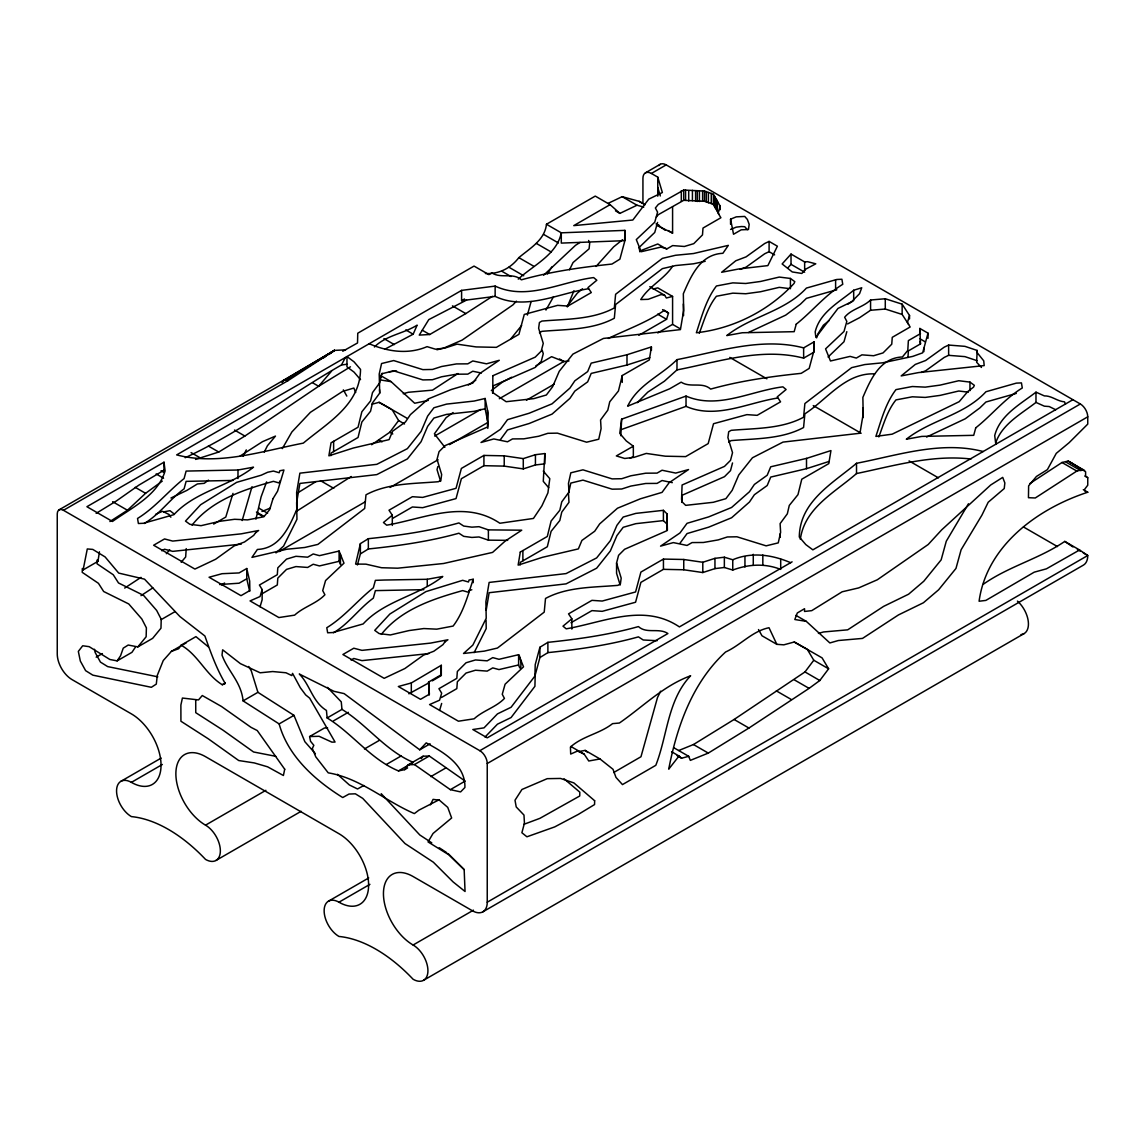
<?xml version="1.0" encoding="UTF-8"?>
<svg xmlns="http://www.w3.org/2000/svg" width="1145" height="1145" viewBox="0 0 1145 1145"><rect width="100%" height="100%" fill="white"/><g stroke="black" fill="none" stroke-linecap="round" stroke-linejoin="round"><path stroke-width="1.5" d="M392.306 525.455L392.306 515.178L388.999 510.212L412.4 496.701L422.662 497.402L456.039 488.314L461.378 468.434L483.92 455.424L504.215 455.839L523.279 458.615L535.431 454.694L544.834 453.563L543.274 481.358L548.698 487.684M485.408 273.526C498.948 274.213 510.67 268.302 518.842 257.639C529.82 248.379 544.805 240.064 546.466 224.263L561.293 232.821L624.912 230.374L624.612 241.738L619.903 259.142L611.945 264.066C581.388 267.257 551.189 271.508 521.39 279.824C513.074 272.252 501.009 278.936 491.906 272.882L488.872 274.643L474.044 266.084L357.755 333.209L357.526 342.97L342.77 351.243M814.124 341.825L813.866 351.014L809.171 368.418L801.199 373.342C770.642 376.533 740.457 380.784 710.644 389.1C702.329 381.528 690.263 388.198 681.175 382.158L669.682 388.785L627.646 406.189C637.937 384.577 660.908 375.746 676.981 359.63C718.244 351.672 761.554 336.902 803.633 347.88L814.124 341.825L814.124 352.087L803.633 358.142C761.554 347.164 718.244 361.934 676.981 369.907L664.372 381.242L647.827 392.105L637.264 402.682M330.948 455.638L331.034 453.091L358.041 437.49L361.849 422.047L370.551 411.241L372.497 402.868L379.725 393.078L379.21 374.086L381.571 363.537L393.694 360.56L422.877 369.635L432.452 369.463L441.584 366.514L456.454 363.924L467.79 363.852L472.785 360.961L486.482 363.824L499.277 360.289L479.855 373.442L472.785 383.117L451.173 389.529L428.23 398.932L410.382 414.647L405.444 421.961L392.635 431.164L389.1 439.623L353.318 448.024L328.873 455.839L331.034 442.814L358.041 427.214L361.849 411.785L370.551 400.965L372.497 392.606L379.725 382.802L381.571 373.814L393.694 370.837L422.877 379.911L432.452 379.725L441.584 376.791L456.454 374.2L467.79 374.129L472.785 371.238L481.344 373.027M520.216 564.914L520.288 562.352L547.31 546.752L551.103 531.323L559.819 520.517L561.751 512.144L568.979 502.34L568.478 493.624L570.825 483.075L582.948 480.113L612.146 489.173L621.721 489.001L630.852 486.067L645.708 483.476L657.058 483.39L662.053 480.514L672.315 482.646M487.799 428.387L487.999 423.049L485.151 408.751L485.151 398.474L474.144 401.051L446.55 404.113L433.926 407.763L427.657 416.064L421.088 431.422L407.377 448.654L376.819 464.326L299.875 473.171L296.641 492.436L296.956 509.024C289.241 526.886 279.981 548.498 257.396 549.457L251.957 557.386L286.765 549.242L304.756 547.482L317.895 544.405L364.683 508.48L365.985 494.812C387.854 483.004 414.204 483.805 438.392 481.701L440.868 480.27L441.655 474.488L437.032 459.36L439.05 451.66L445.061 445.634L487.469 427.028L487.999 412.772L485.151 398.474M492.565 393.136L492.822 386.008L535.23 367.416L541.241 361.376L543.26 353.676L542.229 350.313M667.392 530.264L667.005 513.833L663.399 510.326L635.818 513.389L623.195 517.039L616.912 525.34L610.342 540.698L596.645 557.916L566.088 573.588L489.13 582.433L485.895 601.697L486.21 618.286L472.856 645.079L463.525 653.48L484.292 651.133L497.431 648.056L544.218 612.131L545.507 598.463C567.376 586.655 593.74 587.457 617.928 585.353L620.404 583.921L621.191 578.139L616.568 563.011L618.586 555.311L624.597 549.285L667.005 530.679L667.005 513.833M681.819 502.397L682.091 495.27L724.484 476.678L730.51 470.638L732.528 462.952M428.588 682.062L429.389 694.199L420.516 699.323L398.345 686.513L411.313 682.964L441.312 665.274L440.725 675.063L428.588 682.062L429.218 695.015M907.971 357.426L908.371 350.9L920.494 343.886L919.836 328.443L928.008 333.152L928.008 338.29M186.234 548.612L185.662 556.971L181.168 562.267M633.342 446.192L616.339 455.925L624.726 458.472L634.13 457.342L646.281 453.42L665.331 456.197L685.64 456.612L708.183 443.602L713.521 423.722L746.898 414.633L757.16 415.334L780.561 401.823L777.255 396.857L786.1 389.515L782.894 386.853C750.819 390.846 717.929 409.767 686.027 396.084L621.649 419.17L619.76 433.368L626.286 440.954L633.342 446.192L633.342 456.469L630.251 458.229M620.819 435.744L621.649 419.17M800.341 539.395C804.491 507.836 834.977 492.393 856.517 473.558C894.03 465.772 932.316 454.493 971.003 459.016M99.458 551.804L97.94 561.365L83.113 569.924L87.292 548.942L92.802 549.414L105.111 556.942L118.694 573.087L144.513 579.155L179.937 616.568L204.898 636.005C210.737 652.55 216.434 668.551 225.279 683.551L222.273 684.739C205.585 674.505 198.242 654.854 181.11 645.193L178.663 648.728L171.435 651.348L163.248 660.55L157.294 675.378L156.292 684.109L151.34 687.301L92.831 675.149L85.632 670.669L80.322 661.037L78.332 651.405L82.698 645.766L89.181 646.667L109.863 659.491L117.133 660.88L131.961 652.321L135.396 647.197M651.419 346.921L649.272 359.959L622.25 375.546L618.443 390.989L609.741 401.795L607.795 410.168L600.567 419.957L601.082 428.674L598.735 439.222L586.598 442.199L557.415 433.139L547.84 433.311L538.708 436.245L523.852 438.836L512.502 438.921L507.507 441.798L493.824 438.95L481.014 442.485L500.437 429.318L507.521 419.657L529.133 413.245L552.062 403.827L569.909 388.112L574.847 380.798L587.657 371.595L591.192 363.137L626.988 354.75L651.419 346.921L651.419 350.341M486.196 610.228L489.13 592.709L566.088 583.864L596.645 568.192L610.342 550.974L616.912 535.617L623.195 527.301L635.818 523.666L663.399 520.603L667.005 524.109M255.936 519.172L261.103 496.844L266.613 481.888M252.014 486.697L242.167 520.546M437.848 466.559L437.032 469.636L440.625 481.401M360.389 543.617L355.608 564.07L365.928 564.156L381.571 567.734L397.644 568.192L443.587 563.497L492.579 552.405L505.188 541.07L521.734 530.192L488.385 529.877L479.011 526.686L471.854 527.158L463.696 526.056L458.902 522.936C429.103 531.251 398.904 535.502 368.346 538.694L360.389 543.617L360.389 553.894L357.397 564.972M539.91 647.269L535.216 664.672L534.915 676.051L511.085 707.266L497.46 713.893L484.02 727.862L472.828 729.522L487.24 737.838L667.921 633.528C658.819 627.489 646.753 634.158 638.438 626.587C608.639 634.903 578.44 639.153 547.882 642.345L539.91 647.269L539.91 657.545L535.216 674.949L534.915 686.313L511.085 717.543L497.46 724.17L485.036 737.037M928.008 333.152L922.655 352.832L912.78 356.381L882.795 362.793L864.79 364.554L851.665 367.631L804.878 403.555L803.575 417.224C781.706 429.031 755.342 428.23 731.154 430.334L728.692 431.765L727.905 437.547L732.528 452.676L730.51 460.376L724.484 466.401L682.091 485.008L681.561 499.263L682.077 501.853L685.683 505.36L713.278 502.297L725.901 498.662L732.17 490.346L738.74 474.989L752.451 457.771L783.008 442.099L859.952 433.254L863.187 413.989L862.872 397.401C870.586 379.539 879.847 357.913 902.432 356.954L907.785 350.413L908.371 340.623L920.494 333.624M527.387 315.075L531.123 301.507M518.27 279.108C533.441 265.082 556.871 254.748 561.293 232.821L561.293 243.098L624.912 240.65L624.912 230.374M657.573 222.416L654.74 232.464L638.824 247.749M846.828 331.678L843.994 341.74L828.078 357.011M262.133 589.532L260.044 596.531L250.068 600.91L278.879 617.556L294.608 615.151C303.683 606.821 316.621 603.529 324.908 594.77L322.718 590.62L325.566 580.572L343.987 563.168L339.092 551.046L319.455 555.654L313.215 553.965L307.647 557.186L295.94 556.298L286.522 559.118L277.806 567.848L277.305 574.704L259.414 585.038L262.133 589.532L262.133 599.794L260.044 606.793M439.58 710.458L441.669 703.445M639.84 248.393L636.305 239.591L654.74 222.202L657.573 212.14L655.384 207.989L658.303 204.411L683.694 190.056L704.49 191.029L713.378 194.278L720.248 206.243L718.158 213.242L720.892 217.736L703.001 228.055L702.486 234.911L693.77 243.656L684.352 246.476L672.645 245.588L667.077 248.794L660.851 247.105L641.214 251.714L639.325 248.436L639.84 251.828M909.516 315.505L907.427 322.504L910.146 326.998L892.256 337.331L891.755 344.187L883.038 352.918L873.606 355.737L861.899 354.85L856.331 358.07L850.105 356.381L830.468 360.99L825.574 348.867L843.994 331.463L846.828 321.401L844.652 317.265C851.179 309.05 863.001 307.361 870.572 300.004L885.285 298.759L902.145 304.169L909.516 315.505L909.516 318.94M473.2 579.27C467.876 595.4 463.424 612.532 453.134 626.057L436.76 629.163L423.822 628.548L409.037 630.566L390.302 634.96L379.138 633.586L374.744 630.365L389.858 614.035L425.926 591.607L462.68 580.315L468.462 582.003L469.092 580L473.2 579.27L473.2 582.69M699.294 333.267C704.118 320.543 707.839 306.889 716.426 296.254L732.8 293.149L745.738 293.75L760.523 291.746L779.244 287.352L788.833 288.526M878.83 436.918C883.639 424.194 887.361 410.54 895.962 399.906L912.322 396.8L925.26 397.415L940.059 395.397L958.78 391.003L968.355 392.177M232.993 493.366L225.794 517.053L213.686 524.067M382.144 373.284L379.653 379.825L391.103 381.657L414.69 403.255L428.359 400.378M638.853 335.285L666.562 319.298L668.508 313.043L664.429 310.281C646.968 322.403 627.174 329.331 608.381 338.419M279.824 481L279.194 483.004L273.426 481.329C243.756 489.645 211.997 499.95 192.059 525.126M816.643 337.861L818.102 333.553L823.398 325.194L828.908 320.772M995.692 442.943C1001.861 424.237 1021.183 413.889 1035.982 402.425L1044.354 406.174L1049.192 406.532L1055.733 409.753M977.172 350.456L976.642 352.002L983.741 360.832L984.185 365.599L918.533 372.583L901.172 375.918L915.313 364.425L925.618 360.518L944.21 347.164L948.632 345.06L964.934 346.348L977.172 350.456L976.642 362.278L981.451 367.445M573.96 290.687L567.29 306.946M384.877 349.196L413.173 334.197L417.138 325.137C403.67 333.624 385.679 335.485 374.429 347.007M282.071 382.473L283.674 380.183L334.426 350.413L345.633 349.84M474.116 652.664L486.21 628.562L486.053 620.261M569.509 269.776L573.03 262.563L589.074 248.851L589.689 243.27L588.616 240.479M968.47 503.743L946.285 541.199L941.147 559.862L923.786 581.245L908.586 594.212L883.625 606.378L847.686 629.836L823.513 631.968L818.432 633.428M243.126 456.24L246.275 449.899M264.266 452.118L267.415 445.763L275.473 436.088L262.448 441.698L240.092 456.068M660.651 691.179L657.502 697.52L640.971 756.745L613.691 772.531M430.334 804.849L433.096 799.382L439.422 800.198L447.738 807.368L451.645 817.988L433.039 833.474L428.044 841.933L448.783 854.771L464.169 869.599L465.042 891.483L453.119 881.936L433.354 862.199L405.001 843.55L362.736 798.38L355.365 793.814L348.982 794.057L342.727 797.535C315.276 780.489 287.996 756.301 279.137 723.912L243.083 700.883C241.323 682.105 228.041 671.557 222.016 655.126L222.645 649.816L240.407 663.642L260.158 672.788L272.696 671.542L285.992 672.773L291.803 675.579L292.576 673.389L300.305 687.701L305.672 694.915L309.665 698.149L335.07 742.06L331.921 742.146L319.083 736.292L309.608 736.564L310.524 741.244L313.83 745.323L312.327 748.515L315.762 756.831L328.229 772.846C360.36 778.142 385.393 801.199 414.361 813.594L418.884 810.159L439.236 799.711M185.175 457.714C239.935 432.466 289.127 395.011 341.482 364.954L345.432 357.455M545.95 310.066L553.579 296.627M282.314 448.611L291.903 431.937L310.424 412.3L342.598 391.418L353.848 388.041L355.694 392.492M547.496 273.841L551.919 266.885M117.133 660.88L120.568 655.756L123.259 648.142L128.211 645.036L137.829 646.896L152.657 638.337L160.973 628.204L161.216 619.259L156.665 610.442L143.569 595.386L118.507 582.962L113.269 574.761L97.024 563.769L97.21 559.934L97.94 561.365M500.437 439.594L507.521 429.933L529.133 423.521L552.062 414.104L569.909 398.388L574.847 391.075L587.657 381.872L591.192 373.413L626.988 365.026L649.802 357.712M679.973 543.245L687.043 533.584L708.655 527.172L731.598 517.755L749.445 502.04L754.383 494.726L767.193 485.523L770.728 477.064L806.509 468.677L829.324 461.363M430.105 743.821L419.728 749.803L344.13 693.612L333.982 691.322L299.274 674.004C310.223 684.939 312.342 701.799 326.44 710.43L327.141 717.958C352.188 733.215 370.508 759.25 398.46 770.914L404.643 769.655L408.25 764.788L423.077 756.23L429.289 756.015L465.171 781.09L450.343 789.649L414.461 764.574L408.25 764.788M421.274 758.663L423.077 756.23M371.638 444.732L389.815 432.252L398.617 420.558L392.105 409.638M678.77 750.505L693.469 744.536L734.102 719.475L804.978 671.943L813.78 660.25L807.268 649.329L794.215 642.073M673.875 747.771L688.703 756.33L690.335 760.38L708.297 753.095L748.93 728.034L809.086 688.374L819.806 680.516L828.608 668.809L822.096 657.888L794.358 641.973L783.824 644.835L776.825 644.334L761.997 635.776L758.505 629.55M567.491 305.829L577.28 293.22L582.504 288.74M688.703 756.33L681.576 758.205L679.014 756.015L668.723 769.168C676.996 726.231 692.611 682.205 725.601 651.992C740.815 645.079 752.322 631.067 769.011 627.732L776.825 644.334M510.784 338.877L521.633 325.509M656.357 217.063L658.303 214.673L683.694 200.332L704.49 201.291L711.26 203.567L713.378 204.554L718.831 213.986M137.829 646.896L146.145 636.763L146.388 627.832L141.837 619.001L128.741 603.945L103.68 591.521L98.441 583.32L82.197 572.328L82.383 568.492L83.113 569.924M381.314 634.402C401.265 609.226 433.01 598.921 462.68 590.591L468.462 592.28L469.092 590.276L471.826 589.789M166.34 553.708L169.718 549.743M331.549 371.123L318.639 386.266L244.887 436.045L218.752 452.032L195.552 459.417M791.023 254.076L782.135 263.965L792.24 271.938L801.829 273.455L805.908 269.046L815.77 263.822L807.568 261.675L804.649 261.947L791.023 254.076L791.023 264.338L787.688 268.059M596.03 266.456L613.591 246.919L622.579 239.677M672.587 266.313C663.928 279.337 649.072 286.107 640.756 299.561L648.213 299.317L661.037 294.58L664.615 295.224L666.376 298.001L672.587 296.426L672.587 324.378L657.76 332.937M516.395 301.149L513.032 304.813L462.151 340.079L443.487 348.223L436.889 349.769M419.728 749.803L426.212 742.876C443.473 752.165 465.6 764.96 464.899 787.502L460.605 791.911L450.343 789.649M109.906 521.547L127.467 510.255L145.587 493.309L162.275 481.115M543.66 275.186L575.534 245.302L580.043 242.439M275.988 552.92L283.602 546.079L296.956 519.286L296.641 502.698L299.875 483.433L376.819 474.603L407.377 458.93L421.088 441.698L427.657 426.341L433.926 418.039L446.55 414.39L474.144 411.327L485.151 408.751M983.169 451.531C941.09 440.553 897.78 455.324 856.517 463.296C832.673 483.347 799.711 501.353 799.296 537.019L805.822 544.605L812.864 549.843L1072.922 399.705M392.306 515.178L383.461 522.521L386.666 525.183C424.351 518.628 464.226 499.177 499.864 523.251L533.456 518.442L541.9 505.847L547.911 492.865L549.786 478.667L543.274 471.082M790.637 562.682C772.074 554.738 751.721 551.69 732.757 559.762L724.356 557.214L714.952 558.345L702.801 562.267L683.751 559.49L663.442 559.075L640.899 572.085L635.575 591.965L602.198 601.053L591.936 600.352L568.535 613.863L571.842 618.83L562.996 626.172L566.202 628.834C603.887 622.293 643.748 602.828 679.4 626.902L792.111 561.837M144.241 523.508C159.699 514.305 169.732 499.32 184.073 488.858L186.12 481.358L232.907 480.442M333.496 632.784C348.967 623.567 359 608.596 373.327 598.134L375.388 590.62L423.865 589.661M491.319 390.602L502.54 382.015L511.6 377.263M208.505 480.156L204.211 483.333L197.398 483.949L186.835 490.418L170.963 497.989M453.062 412.558L446.078 417.696L434.413 433.812L444.875 447.28M328.787 354.492L334.426 350.413L282.686 381.099M908.586 324.364L902.145 314.446L885.285 309.035L870.572 310.266L859.652 317.652L847.572 323.949M482.904 911.806L1083.413 565.115A20.968 12.108 60 0 0 1087.75 555.511L1079.592 549.972L1046.401 568.836L1034.221 572.171L985.859 600.409L979.09 601.239C986.689 545.55 1037.814 508.566 1087.75 492.236L1085.102 491.234L1084.587 489.373L1087.75 485.208L1087.75 477.751L1085.603 475.991L1085.603 471.711L1068.185 461.049L1062.002 462.494L1029.985 483.448M1084.558 470.395L1083.013 469.607L1076.83 471.067L1035.28 497.975L1028.453 497.703L1028.625 485.852L1036.44 476.463L1047.389 469.636L1056.263 453.363L1069.144 442.671L1087.75 424.108L1087.75 416.823A10.491 6.054 60 0 0 1080.336 403.985L666.204 164.894A11.951 6.899 60 0 0 658.89 165.538M323.534 357.884L326.253 356.023M328.973 354.148L334.426 350.413L307.504 366.901M296.14 511.543L351.243 476.506M124.691 588.072L140.992 577.366M140.992 595.658L152.843 587.872M457.971 373.528L432.524 390.144L408.35 392.277L403.255 393.723M468.305 385.021L475.79 380.14M1083.299 552.935L1087.75 555.511L487.24 902.203A20.968 12.108 60 0 1 472.413 910.776L413.102 876.526A41.936 24.217 60 0 0 383.446 893.644A41.936 24.217 60 0 0 413.102 945.011A20.968 12.108 60 0 1 427.929 970.688A20.968 12.108 60 0 1 413.102 979.261A136.298 78.69 60 0 0 338.963 936.453A20.968 12.108 60 0 1 324.135 910.776A20.968 12.108 60 0 1 338.963 902.203A41.936 24.217 60 0 0 368.618 885.085A41.936 24.217 60 0 0 338.963 833.717L205.527 756.673A41.936 24.217 60 0 0 175.872 773.805A41.936 24.217 60 0 0 205.527 825.159A20.968 12.108 60 0 1 220.355 850.849A20.968 12.108 60 0 1 205.527 859.408A136.298 78.69 60 0 0 131.389 816.6A20.968 12.108 60 0 1 116.561 790.923A20.968 12.108 60 0 1 131.389 782.364A41.936 24.217 60 0 0 161.044 765.246A41.936 24.217 60 0 0 131.389 713.879L72.078 679.629A20.968 12.108 60 0 1 57.25 653.952L57.25 513.876A8.774 5.067 60 0 1 63.462 510.298L288.068 380.612L334.426 350.413L286.465 379.94L283.674 380.183L59.068 509.854M466.573 300.076L428.774 319.612L419.27 335.099L429.733 334.512L465.8 313.587L492.507 296.297M853.683 290.257C839.314 302.151 819.791 312.327 815.183 331.893L815.87 337.431L837.997 308.42L851.622 301.793L859.58 293.65L861.727 287.767L853.683 290.257L853.683 300.52L848.101 304.055M1065.508 403.985L1064.492 401.823C1057.207 401.308 1051.64 395.655 1044.354 395.898L1035.982 392.162C1020.41 404.185 999.914 415.12 994.704 435.544L995.806 444.231M297.872 492.779L315.92 481.63M360.389 553.894L368.346 548.97C398.904 545.779 429.103 541.528 458.902 533.212L463.696 536.332L471.854 537.434L479.011 536.962L488.385 540.154L507.693 540.34M539.91 657.545L547.882 652.621C578.44 649.43 608.639 645.179 638.438 636.863L643.218 639.983L657.101 640.713M983.24 584.293C1008.745 566.303 1039.045 558.96 1064.764 541.413L1079.592 549.972M748.515 332.479L785.699 315.133L800.326 304.269L806.409 298.358L836.78 289.757M926.591 437.018L965.235 418.784L979.848 407.921L985.945 402.009L1016.316 393.408M294.036 375.145L304.513 368.733M96.151 513.361L116.232 501.066L138.931 485.094L164.021 470.237M350.442 366.801L318.639 386.266L312.714 382.845M408.865 693.813L429.303 682.62M432.309 680.846L441.312 675.55L441.312 665.274M546.466 224.263L595.257 196.096L610.085 204.654L619.903 213.385L636.992 205.227L643.776 207.102M645.408 172.866L660.236 164.293M608.181 203.338L622.164 196.668L639.139 201.348L642.932 203.395L642.932 178.334A11.951 6.899 60 0 1 651.376 173.453L666.204 164.894M164.021 462.194L86.905 506.705L112.468 521.462C131.847 507.65 157.924 495.341 165.109 470.881L164.021 462.194L164.021 472.456L161.059 470.752M369.191 343.743C387.754 351.672 408.107 354.735 427.071 346.649L435.472 349.196L444.861 348.08L457.027 344.144L476.077 346.921L496.386 347.35L518.928 334.34L524.253 314.446L557.629 305.357L567.891 306.058L591.292 292.548L587.986 287.581L596.831 280.239L593.625 277.577C561.064 281.67 527.315 301.121 495.141 286.093L461.592 290.386L176.659 454.894C218.738 465.872 262.048 451.101 303.31 443.129C327.155 423.077 360.117 405.072 360.532 369.406L354.005 361.806L346.964 356.567L346.964 366.844L354.005 372.082L360.532 379.668M610.085 204.654L573.76 225.622L632.827 220.026L648.743 199.158L662.368 192.517L657.76 177.131L651.376 173.453M461.592 290.386L461.592 300.677L464.484 299.002M161.803 550.788L164.536 549.214L172.723 551.36L241.294 544.104M539.424 332.766L541.9 331.334C566.088 329.245 592.452 330.046 614.321 318.224L615.609 304.556L662.397 268.631L675.536 265.554L693.526 263.794L705.191 261.303M434.671 436.059L480.857 409.395M499.32 398.718L563.984 361.391M449.498 444.618L487.985 422.39M526.471 400.178L554.18 384.176M246.762 568.507L239.09 572.929L222.044 573.702L209.077 577.252L240.994 595.672L249.853 590.548L249.682 581.087L246.762 568.507L246.762 578.783L249.682 591.364M96.18 657.158L102.377 653.58M161.159 619.645L175.085 611.602M221.5 584.809L224.592 583.02M278.736 551.761L365.369 501.739M390.116 487.455L438.077 459.76M246.762 578.783L239.09 583.206L219.611 584.537M261.904 593.869L277.305 584.981L277.806 578.125L286.522 569.394L295.94 566.575L307.647 567.448L313.215 564.242L319.455 565.931L339.092 561.322L340.623 564.127M392.792 518.299L412.4 506.977L422.662 507.679L456.039 498.59L461.378 478.71L483.92 465.686L504.215 466.115L523.279 468.892L535.431 464.956L544.834 463.839L544.834 453.563M181.11 645.193L195.938 636.634L208.404 646.882M171.435 651.348L186.263 642.789M222.273 684.739L225.236 683.035M243.083 700.883L257.911 692.324L293.964 715.353L304.871 741.717L315.376 753.682M120.898 781.319L161.144 758.09M131.389 782.364L162.347 764.488M351.071 660.05L353.791 658.475L361.977 660.636L428.831 653.58M728.692 442.042L731.154 440.61C755.342 438.506 781.706 439.308 803.575 427.5L804.878 413.832C827.234 399.376 845.339 372.712 874.608 373.871M279.137 723.912L293.964 715.353M327.141 717.958L341.969 709.399C367.015 724.656 385.335 750.691 413.288 762.355L398.46 770.914M333.51 720.863L348.338 712.304M309.608 736.564L324.436 728.005L327.599 727.919M205.527 825.159L265.883 790.322M441.44 697.52L456.826 688.632L457.342 681.776L466.058 673.045L475.476 670.226L487.183 671.113L492.751 667.893L498.977 669.582L518.613 664.973C521.805 675.178 521.562 657.402 518.613 654.697L498.977 659.305L492.751 657.616L487.183 660.837L475.476 659.949L466.058 662.769L457.342 671.5L456.826 678.355L438.936 688.689L441.669 693.183L439.58 700.182L429.59 704.561L458.415 721.207L474.13 718.802C483.219 710.472 496.143 707.181 504.444 698.421L502.254 694.285L505.088 684.223L523.508 666.819L519.987 658.017M570.969 622.737L591.936 610.628L602.198 611.33L635.575 602.241L640.899 582.361L663.442 569.337L683.751 569.766L702.801 572.543L714.952 568.607L724.356 567.491L732.757 570.038C748.458 564.213 764.774 563.14 780.704 569.408L780.704 559.146M364.439 748.973L379.267 740.414M216.004 860.439L301.135 811.304M386.366 764.488L401.194 755.929M404.643 769.655L407.606 767.937M414.461 764.574L429.289 756.015M430.792 776.625L445.62 768.066M63.462 510.298L479.827 750.691L1080.336 403.985M487.24 902.203L487.24 763.529L1087.75 416.823M328.486 901.172L368.719 877.943M338.963 902.203L369.921 884.341M413.102 945.011L473.472 910.16M423.593 980.292L1024.102 633.6M363.809 785.499L357.555 788.977L349.382 784.969L337.446 774.292M769.096 241.409L764.674 243.513L746.082 256.866L735.777 260.774L721.636 272.267L738.997 268.932L767.866 265.611L777.383 246.204L769.096 241.409L769.096 251.685L774.621 254.877M769.096 251.685L764.674 253.775L746.082 267.143L740.2 269.376M977.172 360.718L964.934 356.625L948.632 355.336L944.21 357.426L925.618 370.794L921.21 372.469M155.534 514.377L162.518 511.285L169.031 514.477L170.863 517.211M535.846 365.87L551.604 356.682L563.927 361.548L569.008 360.918M730.567 219.167L736.264 216.863L744.737 216.434L747.356 219.425L749.173 224.32L748.472 229.501L741.201 229.83L733.53 234.253L730.567 219.167L730.567 224.305M730.567 229.444L736.264 227.139L741.473 226.538L744.737 226.71L747.356 229.701M261.976 511.471L270.134 508.151M639.754 251.013L657.76 243.985L666.648 249.123M523.837 824.343L539.896 818.346L579.742 795.99L579.814 792.168L564.056 778.772M621.649 429.447L686.027 406.361C716.126 419.514 747.599 402.682 777.784 398.016M806.509 458.401L830.955 450.572L828.794 463.611L801.772 479.211L797.979 494.64L789.277 505.446L787.331 513.819L780.103 523.608L780.618 532.325L778.256 542.873L766.134 545.85L736.951 536.79L727.376 536.962L718.244 539.896L703.373 542.487L692.038 542.573L687.043 545.449L673.346 542.601L660.55 546.136L679.973 532.969L687.043 523.308L708.655 516.896L731.598 507.478L749.445 491.763L754.383 484.45L767.193 475.247L770.728 466.788L806.509 458.401L806.509 468.677M371.667 404.328L379.195 402.281L406.933 418.197M653.108 289.055L657.76 287.867L672.587 296.426M237.988 470.008L253.503 467.189C228.957 486.625 195.409 491.219 173.883 514.678L143.511 523.279L138.388 523.508L137.543 518.456C155.276 507.536 168.014 491.348 184.073 478.581L186.12 471.082L237.988 470.008L237.988 478.567M163.592 511.872L170.004 510.699L173.911 513.804M427.257 579.284L442.772 576.465C418.226 595.901 384.663 600.495 363.151 623.939L332.78 632.555L327.656 632.784L326.797 627.718C344.53 616.811 357.283 600.61 373.327 587.857L375.388 580.358L384.291 580.028L427.257 579.284L427.257 586.125M578.755 751.564L585.167 750.404L599.994 758.963L613.019 769.297L615.967 777.383L622.465 784.597L655.799 765.318C667.492 735.577 667.564 699.967 690.635 675.779C663.427 685.712 642.817 706.851 619.373 723.025L612.561 723.64C599.823 733.745 582.376 736.12 570.425 747.098L570.697 754.068L577.681 750.977L584.193 754.169L588.773 760.996L599.994 758.963M588.516 288.74C557.844 293.549 525.526 310.796 495.141 296.383L461.592 300.677M341.482 364.954L346.964 364.267M389.372 371.767L396.585 370.951M790.422 278.45L779.244 277.076L760.523 281.47L745.738 283.488L732.8 282.872L716.426 285.978C706.136 299.503 701.685 316.635 696.36 332.766C733.344 328.687 768.767 310.739 794.029 283.459L794.802 281.67L790.422 278.45L790.422 288.726M969.958 382.101L958.78 380.727L940.059 385.121L925.26 387.139L912.322 386.523L895.962 389.629C885.657 403.154 881.221 420.287 875.882 436.417L892.17 434.17L959.224 401.652L967.768 391.561L973.565 387.11L974.338 385.321L969.958 382.101L969.958 390.674M806.28 621.349L794.816 619.517L797.306 612.976L804.563 608.696L804.534 611.459L811.748 610.643L842.147 591.793L858.664 587.915L877.328 579.771L928.194 544.505L941.691 529.849L990.697 484.993L1002.719 477.379L1004.852 482.961L1004.237 488.543L988.192 502.254L981.923 515.135L961.113 549.757L955.975 568.421L938.614 589.804L923.4 602.771L898.453 614.937L862.514 638.409L838.34 640.527L829.853 642.946L806.28 621.349L795.889 615.366M157.81 676.824L107.659 666.59L100.459 662.111L95.15 652.478L94.477 649.272M275.788 756.315L253.56 751.979L222.946 730.138L195.752 712.677L195.723 699.709M656.457 225.207L672.587 233.093L672.587 206.844M286.465 379.94L288.068 380.612M656.128 223.89L665.359 230.345M379.052 402.382L390.645 408.822M791.023 264.338L804.649 272.209M919.836 338.705L925.274 341.854M639.139 201.348L645.064 204.769M622.164 196.668L636.992 205.227M1068.185 461.049L1083.013 469.607M656.543 223.862L659.506 225.579M668.136 230.531L672.587 233.093M1082.626 470.008L1069.731 461.836M1066.095 462.151L1080.923 470.709M1062.002 462.494L1076.83 471.067M1084.787 476.048L1087.75 477.751M615.466 210.823L619.903 213.385M1083.299 489.674L1087.75 492.236M649.787 286.665L664.615 295.224M543.617 234.41L558.445 242.969M662.583 309.622L668.508 313.043M1077.373 549.514L1080.336 551.232M536.39 243.441L551.217 252M657.659 314.159L666.562 319.298M672.587 324.378L680.316 328.844M729.78 357.397L766.878 378.809M813.251 405.588L861.154 433.254M909.073 460.92L938.442 477.866M1023.458 526.958L1057.465 546.58M518.842 257.639L533.67 266.198M508.895 267.214L523.723 275.773M502.082 271.379L510.971 276.517M559.476 358.972L563.927 361.548M452.447 305.872L465.8 313.587M422.319 330.232L429.733 334.512M405.759 329.917L413.173 334.197M383.918 338.605L394.295 344.588M380.727 375.66L391.103 381.657M398.617 420.558L404.543 423.979M813.78 660.25L828.608 668.809M389.815 432.252L392.778 433.969M804.978 671.943L819.806 680.516M379.095 440.124L382.058 441.841M794.258 679.815L809.086 688.374M776.353 690.879L791.181 699.438M234.496 430.048L244.887 436.045M320.414 480.628L333.753 488.342M734.102 719.475L748.93 728.034M208.376 446.049L218.752 452.032M191.058 452.576L199.96 457.714M693.469 744.536L708.297 753.095M258.713 508.079L267.601 513.218M256.437 512.044L263.851 516.323M671.6 751.735L679.014 756.015M257.51 513.375L261.962 515.951M677.124 755.643L681.576 758.205M156.149 473.944L163.563 478.224M135.21 487.326L145.587 493.309M570.854 746.468L584.193 754.169M112.639 501.696L127.467 510.255M431.765 842.834L419.829 834.991L381.199 793.685M439.236 847.744L446.693 852.653M1064.764 541.413L1072.922 546.952M585.167 750.404L587.771 752.465M448.182 853.626L464.24 869.67M327.456 687.401L341.267 701.871L341.969 709.399M248.723 666.476L251.285 670.87L257.911 692.324M343.343 389.858L346.82 396.084M620.161 585.052L616.568 573.287L616.568 563.011M657.76 187.408L660.322 195.952M919.879 341.224L920.494 343.886M780.103 533.885L780.303 537.377M379.525 389.586L379.725 393.078M862.872 407.677L863.058 417.624M683.336 304.012L683.565 315.634M1035.982 392.162L1035.982 402.425M948.632 345.06L948.632 355.336M923.886 348.237L923.886 351.658M919.836 328.443L919.836 331.864M902.145 304.169L902.145 314.446M885.285 298.759L885.285 309.035M870.572 300.004L870.572 310.266M856.517 463.296L856.517 473.558M835.607 279.824L835.607 290.086M804.649 261.947L804.649 270.506M803.633 347.88L803.633 358.142M762.828 555.01L762.828 565.286M753.267 554.309L753.267 564.585M744.951 556.771L744.951 567.033M732.757 559.762L732.757 570.038M724.356 557.214L724.356 567.491M720.248 206.243L720.248 209.664M717.428 201.177L717.428 211.453M716.555 199.416L716.555 209.692M715.324 197.613L715.324 207.889M714.952 558.345L714.952 568.607M714.594 196.138L714.594 206.415M713.378 194.278L713.378 204.554M711.26 193.29L711.26 203.567M708.383 192.474L708.383 202.751M706.279 191.587L706.279 201.863M704.49 191.029L704.49 201.291M702.801 562.267L702.801 572.543M702.615 191.015L702.615 201.277M699.423 191.229L699.423 201.506M697.319 191.229L697.319 201.506M695.587 190.9L695.587 201.177M692.424 190.371L692.424 200.647M688.703 190.728L688.703 201.005M686.027 396.084L686.027 406.361M685.583 190.027L685.583 200.303M683.694 190.056L683.694 200.332M683.751 559.49L683.751 569.766M681.304 190.728L681.304 201.005M676.981 359.63L676.981 369.907M663.399 510.326L663.399 520.603M663.442 559.075L663.442 569.337M657.76 177.131L657.76 196.181M626.988 354.75L626.988 365.026M622.25 375.546L622.25 382.401M571.842 618.83L571.842 629.106M547.882 642.345L547.882 652.621M535.431 454.694L535.431 464.956M523.279 458.615L523.279 468.892M522.879 550.588L522.879 560.864M518.613 654.697L518.613 664.973M504.215 455.839L504.215 466.115M495.141 286.093L495.141 296.383M488.385 529.877L488.385 540.154M487.469 410.182L487.469 420.444M483.92 455.424L483.92 465.686M411.313 682.964L411.313 693.24M368.346 538.694L368.346 548.97M340.451 554.366L340.451 564.642M339.092 551.046L339.092 561.322M333.624 441.312L333.624 451.588M1017.447 601.111A20.968 12.108 60 0 1 1028.31 621.692A20.968 12.108 60 0 1 1021.025 634.545M479.827 750.691A10.491 6.054 60 0 1 487.24 763.529M594.641 800.727L594.57 804.549L578.382 814.367L554.724 826.905L526.915 836.795L521.891 832.744L524.439 823.155L523.981 815.068L516.223 806.953L515.007 800.24L521.948 789.477L547.21 778.672L560.549 778.443L573.874 782.908L594.641 800.727M520.288 552.076L518.127 565.115L542.573 557.286L578.368 548.899L581.903 540.44L594.699 531.237L599.651 523.923L617.498 508.208L640.427 498.791L662.039 492.379L669.124 482.718L688.546 469.55L675.736 473.085L662.053 470.237L657.058 473.114L645.708 473.2L630.852 475.79L621.721 478.724L612.146 478.896L582.948 469.836L570.825 472.813L568.478 483.362L568.979 492.078L561.751 501.868L559.819 510.241L551.103 521.047L547.31 536.475L520.288 552.076M492.822 375.732L492.822 392.592L506.147 401.709L533.742 398.646L546.365 394.996L552.634 386.695L559.218 371.338L572.915 354.12L603.472 338.433L680.431 329.603L683.665 310.338L683.336 293.75C691.05 275.888 700.311 254.262 722.896 253.303L728.334 245.373L693.526 253.532L675.536 255.278L662.397 258.369L615.609 294.279L614.321 307.962C592.452 319.77 566.088 318.968 541.9 321.072L539.424 322.489L538.637 328.272L543.26 343.4L541.241 351.1L535.23 357.14L492.822 375.732M284.719 769.24L283.402 775.494L267.601 766.821L254.304 762.928L238.732 760.538L208.118 738.697L180.924 721.236L180.881 705.034L182.413 698.049L198.5 699.924L202.279 695.53L221.5 706.494L251.027 727.347L257.239 730.539L284.719 769.24M796.233 324.178L794.172 331.678L742.303 332.751L726.789 335.571C751.335 316.134 784.883 311.54 806.409 288.082L836.78 279.48L841.904 279.251L842.749 284.303C825.03 295.224 812.277 311.426 796.233 324.178M975.755 427.829L973.708 435.329L921.84 436.402L906.325 439.222C930.871 419.786 964.419 415.191 985.945 391.747L1016.316 383.131L1021.44 382.902L1022.285 387.969C1004.551 398.875 991.813 415.077 975.755 427.829M272.968 498.705L269.705 509.582L263.865 516.781L247.506 519.887L234.568 519.286L219.768 521.304L201.048 525.684L189.87 524.31L185.49 521.104L200.604 504.759L236.657 482.346L261.174 475.218L267.658 472.255L273.426 471.053L279.194 472.742L279.824 470.738L283.946 469.994L277.577 491.176L272.968 498.705M255.607 532.697L253.718 535.359L244.515 541.986L234.21 545.893L215.618 559.261L194.908 569.065L153.63 545.235L164.536 538.937L172.723 541.084L241.294 533.828L258.655 530.493L255.607 532.697M444.861 641.973L442.986 644.635L433.783 651.262L423.464 655.169L404.886 668.523L384.162 678.327L342.885 654.511L353.791 648.213L361.977 650.36L430.549 643.104L447.924 639.769L444.861 641.973"/></g></svg>
